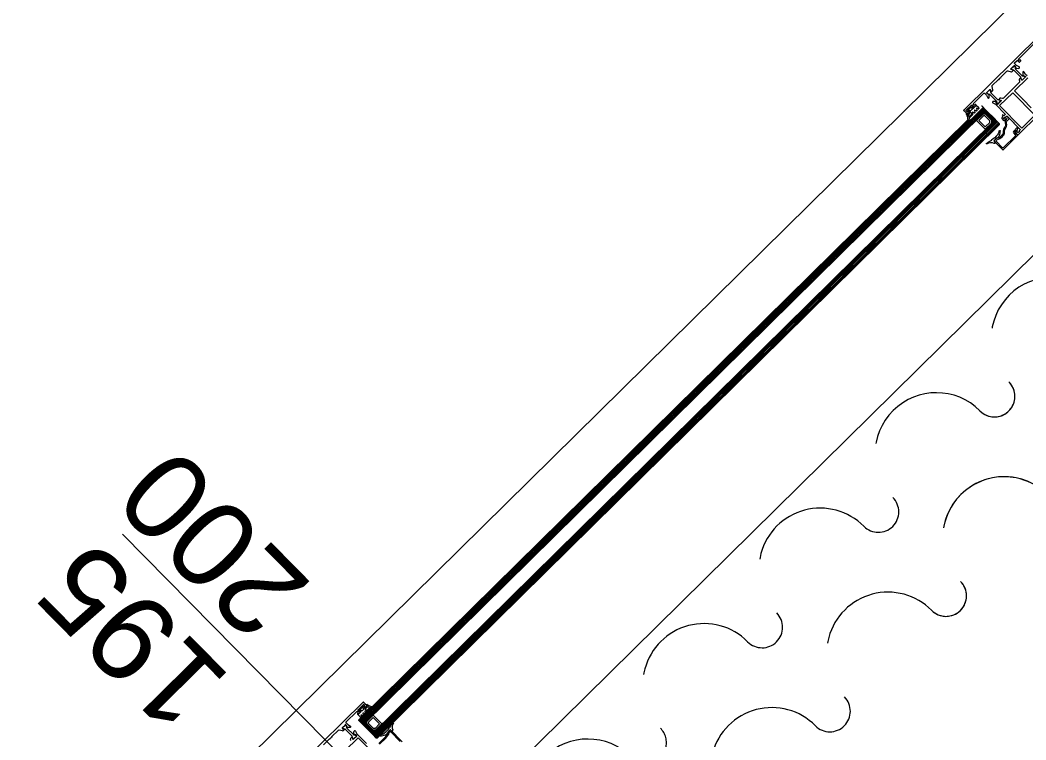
# Model space of a CAD drawing. Header units: centimetres. Extents: x 118932 to 154602, y -32682 to -23521.
# Drawn here: x 137584.1 to 137677.7, y -25655.5 to -25588.5 of the extents above; entities that cross this region are included whole.
import ezdxf

# ---------------------------------------------------------------- set-up
doc = ezdxf.new("R2010")
doc.units = ezdxf.units.CM
doc.header["$LTSCALE"] = 50
doc.header["$MEASUREMENT"] = 0
doc.linetypes.add('HIDDEN', pattern=[0.375, 0.25, -0.125])
for name, color, linetype, lineweight, true_color in [('GEN_02_TF_Mobilya', 7, 'Continuous', 5, 0x745e3d), ('GEN_02_TF_Pencere', 7, 'Continuous', 9, 0x6093ac), ('GEN_05_ML_Alçıpan_giydirme', 7, 'Continuous', 18, 0x7ebab5), ('GEN_05_ML_Mermer', 7, 'Continuous', 9, 0x9d8692)]:
    doc.layers.add(name, color=color, linetype=linetype, lineweight=lineweight, true_color=true_color)
doc.styles.add('ARIAL', font='arial.ttf')

# ---------------------------------------------------------------- blocks, each defined once
blk = doc.blocks.new('P7_')
at = {"layer": 'GEN_02_TF_Pencere'}
for p, q in [((163386.215, -16188.826, 0), (163386.215, -16138.823, 0)), ((163381.245, -16165.651, 0), (163391.185, -16165.651, 0)), ((163386.57, -16165.901, 0), (163385.784, -16165.901, 0)), ((163386.71, -16165.901, 0), (163386.63, -16165.901, 0)), ((163386.828, -16165.901, 0), (163386.77, -16165.901, 0)), ((163386.85, -16165.939, 0), (163386.828, -16165.901, 0)), ((163386.872, -16165.901, 0), (163386.85, -16165.939, 0)), ((163387.696, -16165.901, 0), (163386.872, -16165.901, 0)), ((163387.94, -16166.208, 0), (163387.782, -16165.948, 0)), ((163388.168, -16166.256, 0), (163388.026, -16166.256, 0)), ((163388.088, -16166.036, 0), (163388.088, -16166.058, 0)), ((163388.092, -16166.073, 0), (163388.185, -16166.226, 0)), ((163388.505, -16166.006, 0), (163388.118, -16166.006, 0)), ((163388.127, -16166.081, 0), (163388.127, -16166.045, 0)), ((163388.231, -16166.261, 0), (163388.127, -16166.081, 0)), ((163388.167, -16166.005, 0), (163388.507, -16166.005, 0)), ((163388.247, -16167.168, 0), (163388.247, -16166.321, 0)), ((163388.427, -16166.321, 0), (163388.427, -16167.168, 0)), ((163388.547, -16166.081, 0), (163388.443, -16166.261, 0)), ((163388.659, -16166.475, 0), (163388.488, -16166.302, 0)), ((163388.527, -16166.22, 0), (163388.578, -16166.036, 0)), ((163388.547, -16166.045, 0), (163388.547, -16166.081, 0)), ((163388.578, -16166.036, 0), (163388.578, -16166.018, 0)), ((163388.677, -16166.488, 0), (163388.659, -16166.475, 0)), ((163388.715, -16165.881, 0), (163388.715, -16166.152, 0)), ((163388.715, -16166.152, 0), (163388.785, -16166.412, 0)), ((163390.165, -16165.851, 0), (163388.745, -16165.851, 0)), ((163389.715, -16166.603, 0), (163389.765, -16166.553, 0)), ((163389.765, -16166.553, 0), (163469.357, -16166.553, 0)), ((163390.035, -16166.101, 0), (163390.035, -16166.081, 0)), ((163390.065, -16166.051, 0), (163390.135, -16166.051, 0)), ((163390.395, -16166.151, 0), (163390.085, -16166.151, 0)), ((163390.165, -16166.021, 0), (163390.165, -16165.851, 0)), ((163390.305, -16165.881, 0), (163390.305, -16166.001, 0)), ((163391.025, -16165.831, 0), (163390.355, -16165.831, 0)), ((163390.355, -16166.051, 0), (163390.435, -16166.051, 0)), ((163390.945, -16166.051, 0), (163391.025, -16166.051, 0)), ((163391.185, -16166.151, 0), (163390.985, -16166.151, 0)), ((163391.075, -16166.001, 0), (163391.075, -16165.881, 0)), ((163391.215, -16165.681, 0), (163391.215, -16166.121, 0)), ((163471.145, -16166.603, 0), (163471.095, -16166.553, 0)), ((163387.863, -16167.407, 0), (163387.938, -16167.283, 0)), ((163388.024, -16167.235, 0), (163388.166, -16167.235, 0)), ((163388.086, -16167.433, 0), (163388.086, -16167.455, 0)), ((163388.183, -16167.265, 0), (163388.09, -16167.417, 0)), ((163388.116, -16167.485, 0), (163388.503, -16167.484, 0)), ((163388.127, -16167.408, 0), (163388.231, -16167.228, 0)), ((163388.127, -16167.445, 0), (163388.127, -16167.408, 0)), ((163388.507, -16167.485, 0), (163388.167, -16167.485, 0)), ((163388.247, -16167.168, 0), (163388.247, -16167.168, 0)), ((163388.443, -16167.228, 0), (163388.547, -16167.408, 0)), ((163388.486, -16167.188, 0), (163388.657, -16167.015, 0)), ((163388.576, -16167.454, 0), (163388.525, -16167.27, 0)), ((163388.547, -16167.408, 0), (163388.547, -16167.445, 0)), ((163388.576, -16167.473, 0), (163388.576, -16167.454, 0)), ((163388.657, -16167.015, 0), (163388.675, -16167.003, 0)), ((163388.783, -16167.078, 0), (163388.713, -16167.339, 0)), ((163388.713, -16167.339, 0), (163388.714, -16168.625, 0)), ((163389.715, -16167.103, 0), (163389.715, -16166.603, 0)), ((163389.715, -16166.653, 0), (163469.274, -16166.653, 0)), ((163389.715, -16166.753, 0), (163471.145, -16166.753, 0)), ((163389.715, -16166.853, 0), (163471.145, -16166.853, 0)), ((163389.715, -16166.953, 0), (163471.145, -16166.953, 0)), ((163389.715, -16167.053, 0), (163471.145, -16167.053, 0)), ((163389.765, -16167.153, 0), (163389.715, -16167.103, 0)), ((163390.09, -16167.153, 0), (163389.715, -16167.153, 0)), ((163389.715, -16167.153, 0), (163389.715, -16168.353, 0)), ((163389.715, -16167.153, 0), (163470.77, -16167.153, 0)), ((163389.73, -16168.353, 0), (163389.73, -16167.153, 0)), ((163389.77, -16168.353, 0), (163389.77, -16167.153, 0)), ((163389.81, -16168.353, 0), (163389.81, -16167.153, 0)), ((163389.85, -16168.353, 0), (163389.85, -16167.153, 0)), ((163389.89, -16168.353, 0), (163389.89, -16167.153, 0)), ((163389.93, -16168.353, 0), (163389.93, -16167.153, 0)), ((163389.94, -16167.303, 0), (163390.09, -16167.153, 0)), ((163389.94, -16168.203, 0), (163389.94, -16167.303, 0)), ((163389.97, -16167.273, 0), (163389.97, -16167.153, 0)), ((163390.01, -16167.233, 0), (163390.01, -16167.153, 0)), ((163390.015, -16167.333, 0), (163390.165, -16167.183, 0)), ((163390.015, -16168.173, 0), (163390.015, -16167.333, 0)), ((163390.05, -16167.193, 0), (163390.05, -16167.153, 0)), ((163390.09, -16167.154, 0), (163390.09, -16167.153, 0)), ((163390.165, -16167.183, 0), (163391.015, -16167.183, 0)), ((163390.165, -16167.433, 0), (163390.265, -16167.333, 0)), ((163390.165, -16168.073, 0), (163390.165, -16167.433, 0)), ((163390.265, -16167.333, 0), (163390.865, -16167.333, 0)), ((163390.865, -16167.333, 0), (163390.865, -16168.173, 0)), ((163391.015, -16167.183, 0), (163391.015, -16168.323, 0)), ((163470.695, -16167.183, 0), (163469.845, -16167.183, 0)), ((163469.845, -16167.183, 0), (163469.845, -16168.323, 0)), ((163470.595, -16167.333, 0), (163469.995, -16167.333, 0)), ((163469.995, -16167.333, 0), (163469.995, -16168.173, 0)), ((163470.695, -16167.433, 0), (163470.595, -16167.333, 0)), ((163470.845, -16167.333, 0), (163470.695, -16167.183, 0)), ((163470.695, -16168.073, 0), (163470.695, -16167.433, 0)), ((163470.92, -16167.303, 0), (163470.77, -16167.153, 0)), ((163470.77, -16167.153, 0), (163471.145, -16167.153, 0)), ((163470.785, -16167.168, 0), (163470.785, -16167.153, 0)), ((163470.825, -16167.208, 0), (163470.825, -16167.153, 0)), ((163470.845, -16168.173, 0), (163470.845, -16167.333, 0)), ((163470.865, -16167.248, 0), (163470.865, -16167.153, 0)), ((163470.905, -16167.288, 0), (163470.905, -16167.153, 0)), ((163470.92, -16168.203, 0), (163470.92, -16167.303, 0)), ((163470.945, -16168.353, 0), (163470.945, -16167.153, 0)), ((163470.985, -16168.353, 0), (163470.985, -16167.153, 0)), ((163471.025, -16168.353, 0), (163471.025, -16167.153, 0)), ((163471.065, -16168.353, 0), (163471.065, -16167.153, 0)), ((163471.095, -16167.153, 0), (163471.145, -16167.103, 0)), ((163471.105, -16168.353, 0), (163471.105, -16167.153, 0)), ((163471.145, -16167.103, 0), (163471.145, -16166.603, 0)), ((163471.145, -16167.153, 0), (163471.145, -16168.353, 0)), ((163471.145, -16168.353, 0), (163471.145, -16167.153, 0)), ((163388.514, -16167.704, 0), (163386.804, -16167.705, 0)), ((163388.515, -16170.655, 0), (163388.514, -16167.704, 0)), ((163389.715, -16168.403, 0), (163389.765, -16168.353, 0)), ((163389.715, -16168.353, 0), (163470.77, -16168.353, 0)), ((163389.715, -16168.353, 0), (163390.09, -16168.353, 0)), ((163389.715, -16168.353, 0), (163389.715, -16168.353, 0)), ((163389.715, -16168.903, 0), (163389.715, -16168.403, 0)), ((163390.09, -16168.353, 0), (163389.94, -16168.203, 0)), ((163389.97, -16168.353, 0), (163389.97, -16168.233, 0)), ((163390.01, -16168.353, 0), (163390.01, -16168.273, 0)), ((163390.165, -16168.323, 0), (163390.015, -16168.173, 0)), ((163390.05, -16168.353, 0), (163390.05, -16168.313, 0)), ((163390.09, -16168.353, 0), (163390.09, -16168.352, 0)), ((163390.265, -16168.173, 0), (163390.165, -16168.073, 0)), ((163391.015, -16168.323, 0), (163390.165, -16168.323, 0)), ((163390.865, -16168.173, 0), (163390.265, -16168.173, 0)), ((163469.845, -16168.323, 0), (163470.695, -16168.323, 0)), ((163469.995, -16168.173, 0), (163470.595, -16168.173, 0)), ((163470.595, -16168.173, 0), (163470.695, -16168.073, 0)), ((163470.695, -16168.323, 0), (163470.845, -16168.173, 0)), ((163470.77, -16168.353, 0), (163470.92, -16168.203, 0)), ((163471.145, -16168.353, 0), (163470.77, -16168.353, 0)), ((163470.785, -16168.353, 0), (163470.785, -16168.338, 0)), ((163470.825, -16168.353, 0), (163470.825, -16168.298, 0)), ((163470.865, -16168.353, 0), (163470.865, -16168.258, 0)), ((163470.905, -16168.353, 0), (163470.905, -16168.218, 0)), ((163471.145, -16168.403, 0), (163471.095, -16168.353, 0)), ((163471.145, -16168.353, 0), (163471.145, -16168.353, 0)), ((163471.145, -16168.903, 0), (163471.145, -16168.403, 0)), ((163389.715, -16168.453, 0), (163471.145, -16168.453, 0)), ((163389.715, -16168.553, 0), (163471.145, -16168.553, 0)), ((163389.715, -16168.653, 0), (163471.145, -16168.653, 0)), ((163389.715, -16168.753, 0), (163471.145, -16168.753, 0)), ((163389.715, -16168.853, 0), (163471.145, -16168.853, 0)), ((163389.765, -16168.953, 0), (163389.715, -16168.903, 0)), ((163389.765, -16168.953, 0), (163471.095, -16168.953, 0)), ((163390.976, -16169.259, 0), (163391.165, -16169.259, 0)), ((163391.195, -16169.289, 0), (163391.195, -16170.829, 0)), ((163471.095, -16168.953, 0), (163471.145, -16168.903, 0)), ((163389.53, -16169.408, 0), (163390.443, -16169.408, 0)), ((163390.345, -16169.528, 0), (163389.53, -16169.528, 0)), ((163391.025, -16169.379, 0), (163390.974, -16169.379, 0)), ((163391.075, -16170.689, 0), (163391.075, -16169.429, 0))]:
    blk.add_line(p, q, dxfattribs=at)
at = {"layer": 'GEN_02_TF_Pencere', "extrusion": (0, 0, -1)}
for p, q in [((163390.025, -16166.186, 0), (163390.026, -16166.437, 0)), ((163390.036, -16166.476, 0), (163390.068, -16166.533, 0)), ((163390.45, -16166.159, 0), (163390.055, -16166.159, 0)), ((163390.144, -16166.53, 0), (163390.199, -16166.397, 0)), ((163390.255, -16166.397, 0), (163390.31, -16166.53, 0)), ((163390.55, -16165.877, 0), (163390.386, -16165.981, 0)), ((163390.386, -16166.533, 0), (163390.464, -16166.393, 0)), ((163390.41, -16166.044, 0), (163390.45, -16166.044, 0)), ((163390.45, -16166.044, 0), (163390.45, -16166.159, 0)), ((163390.519, -16166.396, 0), (163390.575, -16166.53, 0)), ((163390.53, -16166.132, 0), (163390.53, -16165.974, 0)), ((163390.8, -16165.876, 0), (163390.55, -16165.877, 0)), ((163390.56, -16165.947, 0), (163390.79, -16165.947, 0)), ((163390.79, -16166.159, 0), (163390.56, -16166.159, 0)), ((163390.65, -16166.533, 0), (163390.729, -16166.393, 0)), ((163390.783, -16166.396, 0), (163390.822, -16166.489, 0)), ((163390.963, -16165.98, 0), (163390.8, -16165.876, 0)), ((163390.811, -16166.151, 0), (163390.811, -16166.151, 0)), ((163390.82, -16165.973, 0), (163390.82, -16166.132, 0)), ((163390.822, -16166.489, 0), (163390.822, -16166.489, 0)), ((163390.865, -16166.361, 0), (163390.865, -16166.342, 0)), ((163390.865, -16166.361, 0), (163390.865, -16166.361, 0)), ((163390.9, -16166.158, 0), (163390.9, -16166.044, 0)), ((163390.9, -16166.044, 0), (163390.94, -16166.044, 0)), ((163391.2, -16166.158, 0), (163390.9, -16166.158, 0)), ((163390.916, -16166.547, 0), (163391.17, -16166.547, 0)), ((163390.965, -16166.254, 0), (163391.15, -16166.254, 0)), ((163391.151, -16166.449, 0), (163390.965, -16166.449, 0)), ((163391.23, -16166.071, 0), (163391.23, -16166.132, 0)), ((163391.25, -16166.342, 0), (163391.251, -16166.361, 0)), ((163391.329, -16166.501, 0), (163391.541, -16166.7, 0)), ((163391.593, -16166.661, 0), (163391.414, -16166.445, 0)), ((163469.268, -16166.661, 0), (163469.446, -16166.445, 0)), ((163469.532, -16166.501, 0), (163469.32, -16166.7, 0)), ((163469.61, -16166.342, 0), (163469.61, -16166.361, 0)), ((163469.63, -16166.071, 0), (163469.63, -16166.132, 0)), ((163469.66, -16166.158, 0), (163469.96, -16166.158, 0)), ((163469.944, -16166.547, 0), (163469.69, -16166.547, 0)), ((163469.896, -16166.254, 0), (163469.71, -16166.254, 0)), ((163469.71, -16166.449, 0), (163469.896, -16166.449, 0)), ((163469.897, -16165.98, 0), (163470.061, -16165.876, 0)), ((163469.961, -16166.044, 0), (163469.921, -16166.044, 0)), ((163469.96, -16166.158, 0), (163469.961, -16166.044, 0)), ((163469.996, -16166.361, 0), (163469.996, -16166.342, 0)), ((163469.996, -16166.361, 0), (163469.996, -16166.361, 0)), ((163470.077, -16166.396, 0), (163470.038, -16166.489, 0)), ((163470.038, -16166.489, 0), (163470.038, -16166.489, 0)), ((163470.041, -16165.973, 0), (163470.04, -16166.132, 0)), ((163470.049, -16166.151, 0), (163470.049, -16166.151, 0)), ((163470.061, -16165.876, 0), (163470.311, -16165.877, 0)), ((163470.07, -16166.159, 0), (163470.3, -16166.159, 0)), ((163470.301, -16165.947, 0), (163470.071, -16165.947, 0)), ((163470.21, -16166.533, 0), (163470.132, -16166.393, 0)), ((163470.341, -16166.396, 0), (163470.286, -16166.53, 0)), ((163470.311, -16165.877, 0), (163470.474, -16165.981, 0)), ((163470.33, -16166.132, 0), (163470.331, -16165.974, 0)), ((163470.474, -16166.533, 0), (163470.396, -16166.393, 0)), ((163470.411, -16166.044, 0), (163470.41, -16166.159, 0)), ((163470.41, -16166.159, 0), (163470.805, -16166.159, 0)), ((163470.451, -16166.044, 0), (163470.411, -16166.044, 0)), ((163470.605, -16166.397, 0), (163470.55, -16166.53, 0)), ((163470.717, -16166.53, 0), (163470.662, -16166.397, 0)), ((163470.824, -16166.476, 0), (163470.792, -16166.533, 0)), ((163470.835, -16166.186, 0), (163470.835, -16166.437, 0)), ((163390.167, -16168.953, 0), (163390.18, -16168.955, 0)), ((163390.855, -16169.27, 0), (163390.835, -16169.279, 0)), ((163391.165, -16169.259, 0), (163390.904, -16169.259, 0)), ((163391.195, -16169.469, 0), (163391.195, -16169.284, 0)), ((163470.693, -16169.353, 0), (163470.681, -16169.355, 0)), ((163391.263, -16169.494, 0), (163391.225, -16169.494, 0)), ((163391.225, -16169.494, 0), (163391.225, -16169.494, 0)), ((163469.597, -16169.894, 0), (163469.635, -16169.894, 0)), ((163469.635, -16169.894, 0), (163469.635, -16169.894, 0)), ((163469.665, -16169.869, 0), (163469.665, -16169.684, 0)), ((163469.695, -16169.659, 0), (163469.956, -16169.659, 0)), ((163470.006, -16169.67, 0), (163470.025, -16169.679, 0))]:
    blk.add_line(p, q, dxfattribs=at)
at = {"layer": 'GEN_02_TF_Pencere', "elevation": 0}
for points in [[(163479.615, -16165.651), (163469.675, -16165.651, 0.414214), (163469.645, -16165.681), (163469.645, -16166.121, 0.414214), (163469.675, -16166.151), (163469.875, -16166.151, 0.414214), (163469.945, -16166.081, 0.414214), (163469.915, -16166.051), (163469.835, -16166.051, -0.414214), (163469.785, -16166.001), (163469.785, -16165.881, -0.414214), (163469.835, -16165.831), (163470.505, -16165.831, -0.414214), (163470.555, -16165.881), (163470.555, -16166.001, -0.414214), (163470.505, -16166.051), (163470.425, -16166.051, 0.414214), (163470.395, -16166.081, 0.414214), (163470.465, -16166.151), (163470.775, -16166.151, 0.414214), (163470.825, -16166.101), (163470.825, -16166.081, 0.414214), (163470.795, -16166.051), (163470.725, -16166.051, -0.414214), (163470.695, -16166.021), (163470.695, -16165.851), (163472.115, -16165.851, -0.414214), (163472.145, -16165.881), (163472.145, -16166.152), (163472.075, -16166.412, 0.700075), (163472.183, -16166.488), (163472.201, -16166.475), (163472.372, -16166.302, 0.617785), (163472.356, -16166.242, -0.283333), (163472.334, -16166.22), (163472.283, -16166.036), (163472.283, -16166.018, -0.673162), (163472.334, -16165.997, 0.202354), (163472.356, -16166.006), (163472.743, -16166.006, -0.415901), (163472.773, -16166.036), (163472.773, -16166.058, -0.137872), (163472.768, -16166.073), (163472.675, -16166.226, 0.585714), (163472.692, -16166.256), (163472.835, -16166.256, 0.30109), (163472.92, -16166.208), (163473.079, -16165.948, -0.261413), (163473.164, -16165.901), (163473.988, -16165.901), (163474.01, -16165.939), (163474.032, -16165.901), (163474.09, -16165.901, 1), (163474.15, -16165.901), (163474.23, -16165.901, 1), (163474.29, -16165.901), (163475.076, -16165.901, -0.261413), (163475.161, -16165.948), (163475.32, -16166.208, 0.261381), (163475.405, -16166.256), (163475.548, -16166.256, 0.585524), (163475.565, -16166.226), (163475.472, -16166.073, -0.137707), (163475.468, -16166.058), (163475.468, -16166.036, -0.414214), (163475.498, -16166.006), (163475.885, -16166.006, 0.202488), (163475.906, -16165.997, -0.673126), (163475.958, -16166.018), (163475.958, -16166.036), (163475.907, -16166.22, -0.283536), (163475.884, -16166.242, 0.617796), (163475.868, -16166.302), (163476.039, -16166.475), (163476.057, -16166.488, 0.700399), (163476.165, -16166.412), (163476.095, -16166.152), (163476.095, -16165.881, -0.414214), (163476.125, -16165.851), (163476.445, -16165.851, -0.414214), (163476.475, -16165.881), (163476.475, -16166.091, 0.414214), (163476.505, -16166.121), (163476.665, -16166.121, 0.414214), (163476.695, -16166.091), (163476.695, -16166.031, 0.414214), (163476.665, -16166.001), (163476.595, -16166.001), (163476.595, -16165.851), (163478.595, -16165.851)], [(163474.295, -16169.926), (163474.296, -16168.846), (163474.266, -16168.816), (163474.296, -16168.786), (163474.297, -16167.706), (163476.046, -16167.707, 0.414277)], [(163476.097, -16167.528), (163476.097, -16167.341), (163476.167, -16167.08, 0.700085), (163476.059, -16167.005), (163476.041, -16167.018), (163475.87, -16167.19, 0.617948), (163475.886, -16167.25, -0.283637), (163475.908, -16167.272), (163475.959, -16167.456), (163475.959, -16167.475, -0.673161), (163475.908, -16167.496, 0.202488), (163475.886, -16167.486), (163475.499, -16167.486, -0.414214), (163475.469, -16167.456), (163475.469, -16167.435, -0.137872), (163475.474, -16167.419), (163475.567, -16167.267, 0.585524), (163475.55, -16167.236), (163475.407, -16167.236, 0.261413), (163475.322, -16167.284), (163475.246, -16167.408, -0.261413), (163475.161, -16167.456), (163474.254, -16167.456), (163473.083, -16167.455, -0.261413), (163472.998, -16167.407), (163472.922, -16167.283, 0.261413), (163472.837, -16167.235), (163472.694, -16167.235, 0.585524), (163472.677, -16167.265), (163472.77, -16167.417, -0.137872), (163472.774, -16167.433), (163472.774, -16167.455, -0.414214), (163472.744, -16167.485), (163472.357, -16167.484, 0.202488), (163472.336, -16167.493, -0.673161), (163472.284, -16167.473), (163472.284, -16167.454), (163472.336, -16167.27, -0.283637), (163472.358, -16167.248, 0.617948), (163472.374, -16167.188), (163472.203, -16167.015), (163472.185, -16167.003, 0.700085), (163472.077, -16167.078), (163472.147, -16167.339), (163472.146, -16168.625, -0.414214), (163472.116, -16168.655), (163471.976, -16168.655, -0.414214), (163471.946, -16168.625), (163471.946, -16168.535, 0.463003), (163471.912, -16168.505, 0.372825), (163471.826, -16168.604), (163471.826, -16168.625, -0.414214), (163471.796, -16168.655), (163471.726, -16168.654, 0.414214), (163471.646, -16168.734), (163471.646, -16168.904, 0.414214), (163471.796, -16169.055), (163471.816, -16169.055, 0.414214), (163471.846, -16169.025), (163471.846, -16168.984, 0.380812), (163471.821, -16168.954, -0.365977), (163471.796, -16168.925), (163471.796, -16168.835, -0.414214), (163471.826, -16168.805), (163471.936, -16168.805, -0.365977), (163471.966, -16168.83, 0.369187), (163471.995, -16168.855), (163472.116, -16168.855, -0.414214), (163472.146, -16168.885), (163472.146, -16169.725), (163472.176, -16169.755), (163472.146, -16169.785), (163472.145, -16170.625, -0.414214), (163472.115, -16170.655), (163471.994, -16170.655, 0.365995), (163471.965, -16170.68, -0.365977), (163471.935, -16170.705), (163471.825, -16170.705, -0.414214), (163471.795, -16170.675), (163471.795, -16170.585, -0.374045), (163471.82, -16170.555, 0.366034), (163471.845, -16170.525), (163471.845, -16170.485, 0.414214), (163471.815, -16170.455), (163471.795, -16170.455, 0.414214), (163471.645, -16170.604), (163471.645, -16170.824, 0.414214), (163471.675, -16170.854), (163471.675, -16170.854), (163479.615, -16170.859, 0.198912)]]:
    blk.add_lwpolyline(points, format="xyb", dxfattribs=at)
for points in [[(163472.613, -16167.168), (163472.613, -16166.321, -0.131653), (163472.629, -16166.261), (163472.733, -16166.081), (163472.733, -16166.045, 0.414213), (163472.693, -16166.005), (163472.353, -16166.005, 0.414214), (163472.313, -16166.045), (163472.313, -16166.081), (163472.417, -16166.261, -0.131652), (163472.433, -16166.321), (163472.433, -16167.168, -0.131652), (163472.417, -16167.228), (163472.313, -16167.408), (163472.313, -16167.445, 0.414214), (163472.353, -16167.485), (163472.693, -16167.485, 0.414213), (163472.733, -16167.445), (163472.733, -16167.408), (163472.629, -16167.228, -0.131652), (163472.613, -16167.168)], [(163475.609, -16167.17), (163475.609, -16166.322, 0.131653), (163475.593, -16166.262), (163475.489, -16166.082), (163475.489, -16166.046, -0.414213), (163475.529, -16166.006), (163475.869, -16166.006, -0.414214), (163475.909, -16166.046), (163475.909, -16166.082), (163475.805, -16166.262, 0.131652), (163475.789, -16166.322), (163475.789, -16167.17, 0.131652), (163475.805, -16167.23), (163475.909, -16167.41), (163475.909, -16167.446, -0.414214), (163475.869, -16167.486), (163475.529, -16167.486, -0.414213), (163475.489, -16167.446), (163475.489, -16167.41), (163475.593, -16167.23, 0.131652), (163475.609, -16167.17)], [(163469.695, -16170.859), (163471.615, -16170.859, 0.41421), (163471.645, -16170.829), (163471.645, -16170.769, 0.41421), (163471.615, -16170.739), (163471.595, -16170.739), (163471.595, -16170.439), (163471.865, -16170.439), (163471.885, -16170.474, 0.414213), (163471.926, -16170.485), (163472.097, -16170.386, 0.767327), (163472.079, -16170.319), (163471.575, -16170.319, 0.414213), (163471.475, -16170.419), (163471.475, -16170.689, -0.414213), (163471.425, -16170.739), (163469.835, -16170.739, -0.414213), (163469.785, -16170.689), (163469.785, -16169.829, -0.414213), (163469.835, -16169.779), (163469.887, -16169.779, -0.127549), (163469.921, -16169.788, 0.13898), (163470.516, -16169.928), (163470.664, -16169.928, 0.215322), (163470.904, -16169.819, -0.168624), (163471.361, -16169.561, 0.197358), (163471.566, -16169.43), (163471.674, -16169.276, -0.244575), (163471.821, -16169.199), (163472.101, -16169.199, 0.767327), (163472.128, -16169.097), (163471.93, -16168.983, 0.577351), (163471.885, -16169.009), (163471.885, -16169.079), (163471.821, -16169.079, 0.244575), (163471.576, -16169.207), (163471.468, -16169.361, -0.197358), (163471.34, -16169.443, 0.168624), (163470.814, -16169.74, -0.215322), (163470.664, -16169.808), (163470.418, -16169.808, -0.114883), (163469.981, -16169.684, 0.126996), (163469.884, -16169.659), (163469.695, -16169.659, 0.414213), (163469.665, -16169.689), (163469.665, -16170.829, 0.414213), (163469.695, -16170.859)]]:
    blk.add_lwpolyline(points, format="xyb", close=True, dxfattribs=at)
blk.add_lwpolyline([(163474.055, -16170.656), (163472.345, -16170.655), (163472.347, -16167.704), (163474.057, -16167.705), (163474.055, -16170.656)], close=True, dxfattribs=at)
at = {"layer": 'GEN_02_TF_Pencere'}
for centre, radius, start, end in [((163386.6, -16165.901, 0), 0.03, 180, 0), ((163386.74, -16165.901, 0), 0.03, 180, 0), ((163387.696, -16166.001, 0), 0.1, 31.39993, 90.00002), ((163388.019, -16166.168, 0), 0.0886, 207.19011, 274.2162), ((163388.118, -16166.036, 0), 0.0299, 89.83505, 180.16495), ((163388.118, -16166.058, 0), 0.03, 180.00008, 211.40006), ((163388.167, -16166.045, 0), 0.04, 90.00006, 179.99995), ((163388.168, -16166.236, 0), 0.02, 269.98509, 31.41751), ((163388.127, -16166.321, 0), 0.12, 359.99999, 30.0001), ((163388.547, -16166.321, 0), 0.12, 150.0001, 179.99999), ((163388.511, -16166.276, 0), 0.0347, 101.80696, 228.63556), ((163388.498, -16166.213, 0), 0.03, 282.31779, 345.59449), ((163388.505, -16165.976, 0), 0.03, 270.00845, 315.76669), ((163388.507, -16166.045, 0), 0.04, 359.99996, 90.00004), ((163388.548, -16166.018, 0), 0.03, 0.00002, 135.78779), ((163388.718, -16166.431, 0), 0.07, 234.99918, 14.97879), ((163388.745, -16165.881, 0), 0.03, 89.99996, 180.00004), ((163390.065, -16166.081, 0), 0.03, 89.99996, 180.00004), ((163390.085, -16166.101, 0), 0.05, 179.99996, 270.00004), ((163390.135, -16166.021, 0), 0.03, 269.99996, 0.00004), ((163390.355, -16165.881, 0), 0.05, 89.99996, 180.00004), ((163390.355, -16166.001, 0), 0.05, 179.99996, 270.00004), ((163390.395, -16166.081, 0), 0.07, 269.99996, 0.00004), ((163390.435, -16166.081, 0), 0.03, 359.99996, 90.00004), ((163390.945, -16166.081, 0), 0.03, 89.99996, 180.00004), ((163390.985, -16166.081, 0), 0.07, 179.99996, 270.00004), ((163391.025, -16165.881, 0), 0.05, 359.99996, 90.00004), ((163391.025, -16166.001, 0), 0.05, 269.99996, 0.00004), ((163391.185, -16165.681, 0), 0.03, 359.99996, 90.00004), ((163391.185, -16166.121, 0), 0.03, 269.99996, 0.00004), ((163388.024, -16167.335, 0), 0.1, 90.03285, 148.63294), ((163388.116, -16167.433, 0), 0.03, 148.63256, 180.03254), ((163388.116, -16167.455, 0), 0.03, 180.03281, 270.03289), ((163388.167, -16167.445, 0), 0.04, 180.00005, 269.99995), ((163388.166, -16167.255, 0), 0.02, 328.633, 90.03299), ((163388.127, -16167.168, 0), 0.12, 330.0001, 359.99999), ((163388.547, -16167.168, 0), 0.12, 180.00001, 209.9999), ((163388.509, -16167.214, 0), 0.0347, 131.37922, 258.23486), ((163388.496, -16167.278, 0), 0.03, 14.42264, 77.76384), ((163388.503, -16167.514, 0), 0.03, 44.2451, 90.03284), ((163388.507, -16167.445, 0), 0.04, 269.99996, 0.00004), ((163388.546, -16167.473, 0), 0.03, 224.24521, 0.03282), ((163388.715, -16167.06, 0), 0.07, 345.05176, 125.03291), ((163390.395, -16168.409, 0), 1, 272.73506, 298.94938), ((163390.976, -16169.459, 0), 0.2, 90.00233, 118.95269), ((163391.165, -16169.289, 0), 0.03, 0.00005, 89.99994), ((163390.395, -16168.409, 0), 1.12, 267.42548, 299.07462), ((163390.974, -16169.449, 0), 0.07, 90.00214, 119.07723), ((163391.025, -16169.429, 0), 0.05, 0.00011, 90)]:
    blk.add_arc(centre, radius, start, end, dxfattribs=at)
at = {"layer": 'GEN_02_TF_Pencere', "extrusion": (0, 0, -1)}
for centre, major_axis, ratio, start_param, end_param in [((163390.055, -16166.186, 0), (0.03, 0), 0.881548, 3.140437, 4.711235), ((163390.126, -16166.437, 0), (-0.1, 0), 0.881548, -0.461015, -0.001156), ((163390.105, -16166.517, 0), (-0.0413, 0), 0.881548, 3.504733, 5.82217), ((163390.227, -16166.406, 0), (0.03, 0), 0.881548, 3.490789, 5.931679), ((163390.349, -16166.517, 0), (0.0413, 0), 0.881548, 0.458704, 2.776141), ((163390.41, -16166.009, 0), (0.04, 0), 0.881548, 1.569642, 4.087571), ((163390.491, -16166.406, 0), (0.03, 0), 0.881548, 3.628943, 5.929945), ((163390.56, -16165.974, 0), (0.03, 0), 0.881548, 3.140435, 4.711233), ((163390.56, -16166.132, 0), (0.03, 0), 0.881548, 1.569639, 3.140437), ((163390.613, -16166.517, 0), (0.0413, 0), 0.881548, 0.458705, 2.776142), ((163390.755, -16166.405, 0), (0.03, 0), 0.881548, 3.628945, 5.929947), ((163390.79, -16165.973, 0), (-0.03, 0), 0.881548, 1.569641, 3.140438), ((163390.79, -16166.132, 0), (0.03, 0), 0.881548, 0.784243, 1.569639), ((163390.79, -16166.132, 0), (0.03, 0), 0.881548, -0.001153, 0.784243), ((163390.916, -16166.459, 0), (-0.1, 0), 0.881548, -0.962596, -0.353242), ((163390.916, -16166.459, 0), (0.1, 0), 0.881548, 1.569642, 2.178996), ((163390.965, -16166.342, 0), (0.1, 0), 0.881548, 3.140436, 4.711234), ((163390.965, -16166.361, 0), (0.1, 0), 0.881548, 1.569641, 3.140438), ((163390.94, -16166.009, 0), (0.04, 0), 0.881548, -0.948289, 1.56964), ((163391.15, -16166.342, 0), (0.1, 0), 0.881548, 4.711232, 6.28203), ((163391.151, -16166.361, 0), (0.1, 0), 0.881548, -0.001157, 1.569641), ((163391.17, -16166.459, 0), (0.1, 0), 0.881548, 0.603434, 1.569641), ((163391.2, -16166.132, 0), (-0.03, 0), 0.881548, 3.140435, 4.711233), ((163391.26, -16166.071, 0), (-0.03, 0), 0.881548, -0.001156, 2.96363), ((163391.294, -16166.534, 0), (0.0509, 0), 0.881548, 3.745027, 5.454025), ((163395.585, -16165.541, 0), (4.337, 0), 0.881548, 2.949895, 3.003759), ((163391.819, -16166.186, 0), (0.5, 0), 0.881548, 2.512106, 2.949893), ((163391.564, -16166.678, 0), (-0.0344, 0), 0.881548, 2.526974, 5.481858), ((163469.029, -16169.38, 0), (0.03, 0), 0.839387, 3.142037, 4.994419), ((163467.217, -16176.63, 0), (-8.856, 0), 0.839387, 1.777943, 1.838474), ((163470.691, -16169.386, 0), (-0.0382, 0), 0.839387, 0.629084, 1.300082), ((163470.693, -16169.395, 0), (0.05, 0), 0.839387, -1.570583, 0.325144), ((163469.029, -16169.38, 0), (-0.03, 0), 0.839387, -1.226961, -0.000036), ((163468.871, -16169.926, 0), (-0.64, 0), 0.839387, 1.805526, 2.955356), ((163469.597, -16169.81, 0), (0.1, 0), 0.839387, 1.570967, 2.940044), ((163470.01, -16168.218, 0), (1.549, 0), 0.839387, 1.378609, 1.866448), ((163469.635, -16169.869, 0), (-0.03, 0), 0.839387, 3.141594, 4.712388), ((163469.695, -16169.684, 0), (-0.03, 0), 0.839387, 0.000001, 1.570795), ((163469.956, -16169.743, 0), (-0.1, 0), 0.839387, 1.57081, 2.088079), ((163470.169, -16169.472, 0), (0.286, 0), 0.839387, 0.956763, 2.099792), ((163470.144, -16168.768, 0), (0.88, 0), 0.839387, 0.944914, 1.386057), ((163468.398, -16167.177, 0), (-3.543, 0), 0.839387, 3.990064, 4.134382)]:
    blk.add_ellipse(centre, major_axis=major_axis, ratio=ratio, start_param=start_param, end_param=end_param, dxfattribs=at)
at = {"layer": 'GEN_02_TF_Pencere'}
for centre, major_axis, ratio, start_param, end_param in [((163469.042, -16166.186, 0), (-0.5, 0), 0.881548, 2.512106, 2.949893), ((163469.566, -16166.534, 0), (-0.0509, 0), 0.881548, 3.745027, 5.454025), ((163465.275, -16165.541, 0), (-4.337, 0), 0.881548, 2.949895, 3.003759), ((163469.6, -16166.071, 0), (-0.03, 0), 0.881548, 3.140437, 6.105223), ((163469.69, -16166.459, 0), (0.1, 0), 0.881548, 3.745027, 4.711234), ((163469.71, -16166.342, 0), (-0.1, 0), 0.881548, 4.711232, 6.28203), ((163469.71, -16166.361, 0), (0.1, 0), 0.881548, 3.140436, 4.711234), ((163469.66, -16166.132, 0), (-0.03, 0), 0.881548, -0.001157, 1.56964), ((163469.921, -16166.009, 0), (-0.04, 0), 0.881548, -0.948289, 1.56964), ((163469.896, -16166.342, 0), (-0.1, 0), 0.881548, 3.140436, 4.711234), ((163469.896, -16166.361, 0), (-0.1, 0), 0.881548, 1.569641, 3.140438), ((163469.944, -16166.459, 0), (0.1, 0), 0.881548, 4.711235, 5.320589), ((163469.944, -16166.459, 0), (-0.1, 0), 0.881548, 2.178997, 2.788351), ((163470.07, -16166.132, 0), (0.03, 0), 0.881548, 3.140439, 3.925836), ((163470.071, -16165.973, 0), (-0.03, 0), 0.881548, 4.711233, 6.282031), ((163470.07, -16166.132, 0), (0.03, 0), 0.881548, 3.925836, 4.711232), ((163470.105, -16166.405, 0), (-0.03, 0), 0.881548, 3.628945, 5.929947), ((163470.247, -16166.517, 0), (-0.0413, 0), 0.881548, 0.458705, 2.776142), ((163470.3, -16166.132, 0), (0.03, 0), 0.881548, 4.711232, 6.282029), ((163470.301, -16165.974, 0), (0.03, 0), 0.881548, -0.001157, 1.56964), ((163470.37, -16166.406, 0), (0.03, 0), 0.881548, 0.487351, 2.788352), ((163470.451, -16166.009, 0), (0.04, 0), 0.881548, 4.711234, 7.229163), ((163470.511, -16166.517, 0), (-0.0413, 0), 0.881548, 0.458704, 2.776141), ((163470.633, -16166.406, 0), (-0.03, 0), 0.881548, 3.490789, 5.931679), ((163470.755, -16166.517, 0), (0.0413, 0), 0.881548, 3.504733, 5.82217), ((163470.805, -16166.186, 0), (-0.03, 0), 0.881548, 3.140437, 4.711235), ((163470.735, -16166.437, 0), (-0.1, 0), 0.881548, 2.680578, 3.140437), ((163469.296, -16166.678, 0), (-0.0344, 0), 0.881548, -0.614619, 2.340265), ((163390.167, -16168.995, 0), (-0.05, 0), 0.839387, -1.570583, 0.325144), ((163392.462, -16166.777, 0), (3.543, 0), 0.839387, 3.990064, 4.134382), ((163390.17, -16168.986, 0), (-0.0382, 0), 0.839387, 3.770676, 4.441675), ((163390.716, -16168.368, 0), (0.88, 0), 0.839387, 4.086507, 4.527649), ((163390.691, -16169.072, 0), (0.286, 0), 0.839387, 4.098356, 5.241385), ((163390.85, -16167.818, 0), (-1.549, 0), 0.839387, 1.378609, 1.866448), ((163390.904, -16169.343, 0), (0.1, 0), 0.839387, 1.57081, 2.088079), ((163391.165, -16169.284, 0), (0.03, 0), 0.839387, 0.000001, 1.570795), ((163393.644, -16176.23, 0), (-8.856, 0), 0.839387, -1.36365, -1.303119), ((163391.99, -16169.526, 0), (0.64, 0), 0.839387, 1.805526, 2.955356), ((163391.831, -16168.98, 0), (0.03, 0), 0.839387, 0.000445, 1.852827), ((163391.831, -16168.98, 0), (-0.03, 0), 0.839387, 1.914632, 3.141556), ((163391.225, -16169.469, 0), (0.03, 0), 0.839387, 3.141594, 4.712388), ((163391.263, -16169.41, 0), (0.1, 0), 0.839387, -1.570625, -0.201549)]:
    blk.add_ellipse(centre, major_axis=major_axis, ratio=ratio, start_param=start_param, end_param=end_param, dxfattribs=at)
at = {"layer": 'GEN_05_ML_Mermer', "elevation": 0}
blk.add_lwpolyline([(163483.715, -16179.824), (163288.715, -16179.824), (163288.715, -16161.825), (163483.715, -16161.825)], close=True, dxfattribs=at)
at = {"layer": 'GEN_02_TF_Pencere', "lineweight": 30, "transparency": 33554687, "style": 'ARIAL'}
for s, p in [('200', (163395.534, -16154.699, 0)), ('195', (163384.056, -16155.589, 0))]:
    blk.add_text(s, height=8, rotation=90, dxfattribs=at).set_placement(p)
blk = doc.blocks.new('DOGRAMA LEVEL 0 E BLOK')
at = {"layer": 'GEN_05_ML_Alçıpan_giydirme', "color": 1, "rotation": 44.89300344933407}
blk.add_blockref('P7_', (-127636.755, -103328.231, 0), dxfattribs=at)
blk = doc.blocks.new('PPBamako_SuiteC_TefrisPlan')
at = {"layer": 'GEN_02_TF_Mobilya', "linetype": 'HIDDEN'}
for points in [[(-744.925, -521.256, 1), (-742.222, -518.57, -1), (-734.114, -510.514, 1), (-731.412, -507.828, -1), (-723.304, -499.772, 1)], [(-723.304, -499.772, 1), (-731.412, -507.828, -1), (-734.114, -510.514, 1), (-742.222, -518.57, -1), (-744.925, -521.256, 1), (-753.033, -529.312, -1), (-755.735, -531.998, 1), (-763.843, -540.054, -1), (-766.546, -542.74, 1), (-774.654, -550.796, -1), (-777.356, -553.482, 1.001962), (-785.469, -561.533, -1.001962), (-788.167, -564.224, 1), (-796.275, -572.28, -1), (-798.977, -574.966, 1), (-807.085, -583.022, -1), (-809.788, -585.708, 0.9832), (-817.932, -593.74, -1.038091), (-820.527, -596.526, 1), (-828.624, -604.594, -1), (-831.323, -607.283, 1), (-839.42, -615.35, -1), (-842.119, -618.039, 1), (-850.217, -626.106, -1)], [(-738.621, -529.074, 1), (-735.918, -526.388, -1), (-727.811, -518.332, 1)], [(-727.811, -518.332, 1), (-735.918, -526.388, -1), (-738.621, -529.074, 1), (-746.729, -537.13, -1), (-749.432, -539.816, 1), (-757.54, -547.872, -1), (-760.242, -550.558, 1), (-768.35, -558.614, -1), (-771.053, -561.3, 1.001962), (-779.166, -569.351, -1.001962), (-781.863, -572.042, 1), (-789.971, -580.098, -1), (-792.674, -582.784, 1), (-800.782, -590.84, -1), (-803.484, -593.526, 0.9832), (-811.628, -601.558, -1.038091), (-814.223, -604.344, 1), (-822.32, -612.412, -1), (-825.019, -615.101, 1), (-833.117, -623.168, -1), (-835.816, -625.857, 1), (-843.913, -633.924, -1)]]:
    blk.add_lwpolyline(points, format="xyb", dxfattribs=at)

msp = doc.modelspace()

# ---------------------------------------------------------------- block references
at = {"rotation": 359.6887739338809}
msp.add_blockref('DOGRAMA LEVEL 0 E BLOK', (138089.785, -26193.192), dxfattribs=at)

# ---------------------------------------------------------------- next in the draw order: block references
at = {"color": 1}
msp.add_blockref('PPBamako_SuiteC_TefrisPlan', (138407.536, -25114.331, 0), dxfattribs=at)

doc.saveas('drawing.dxf')
